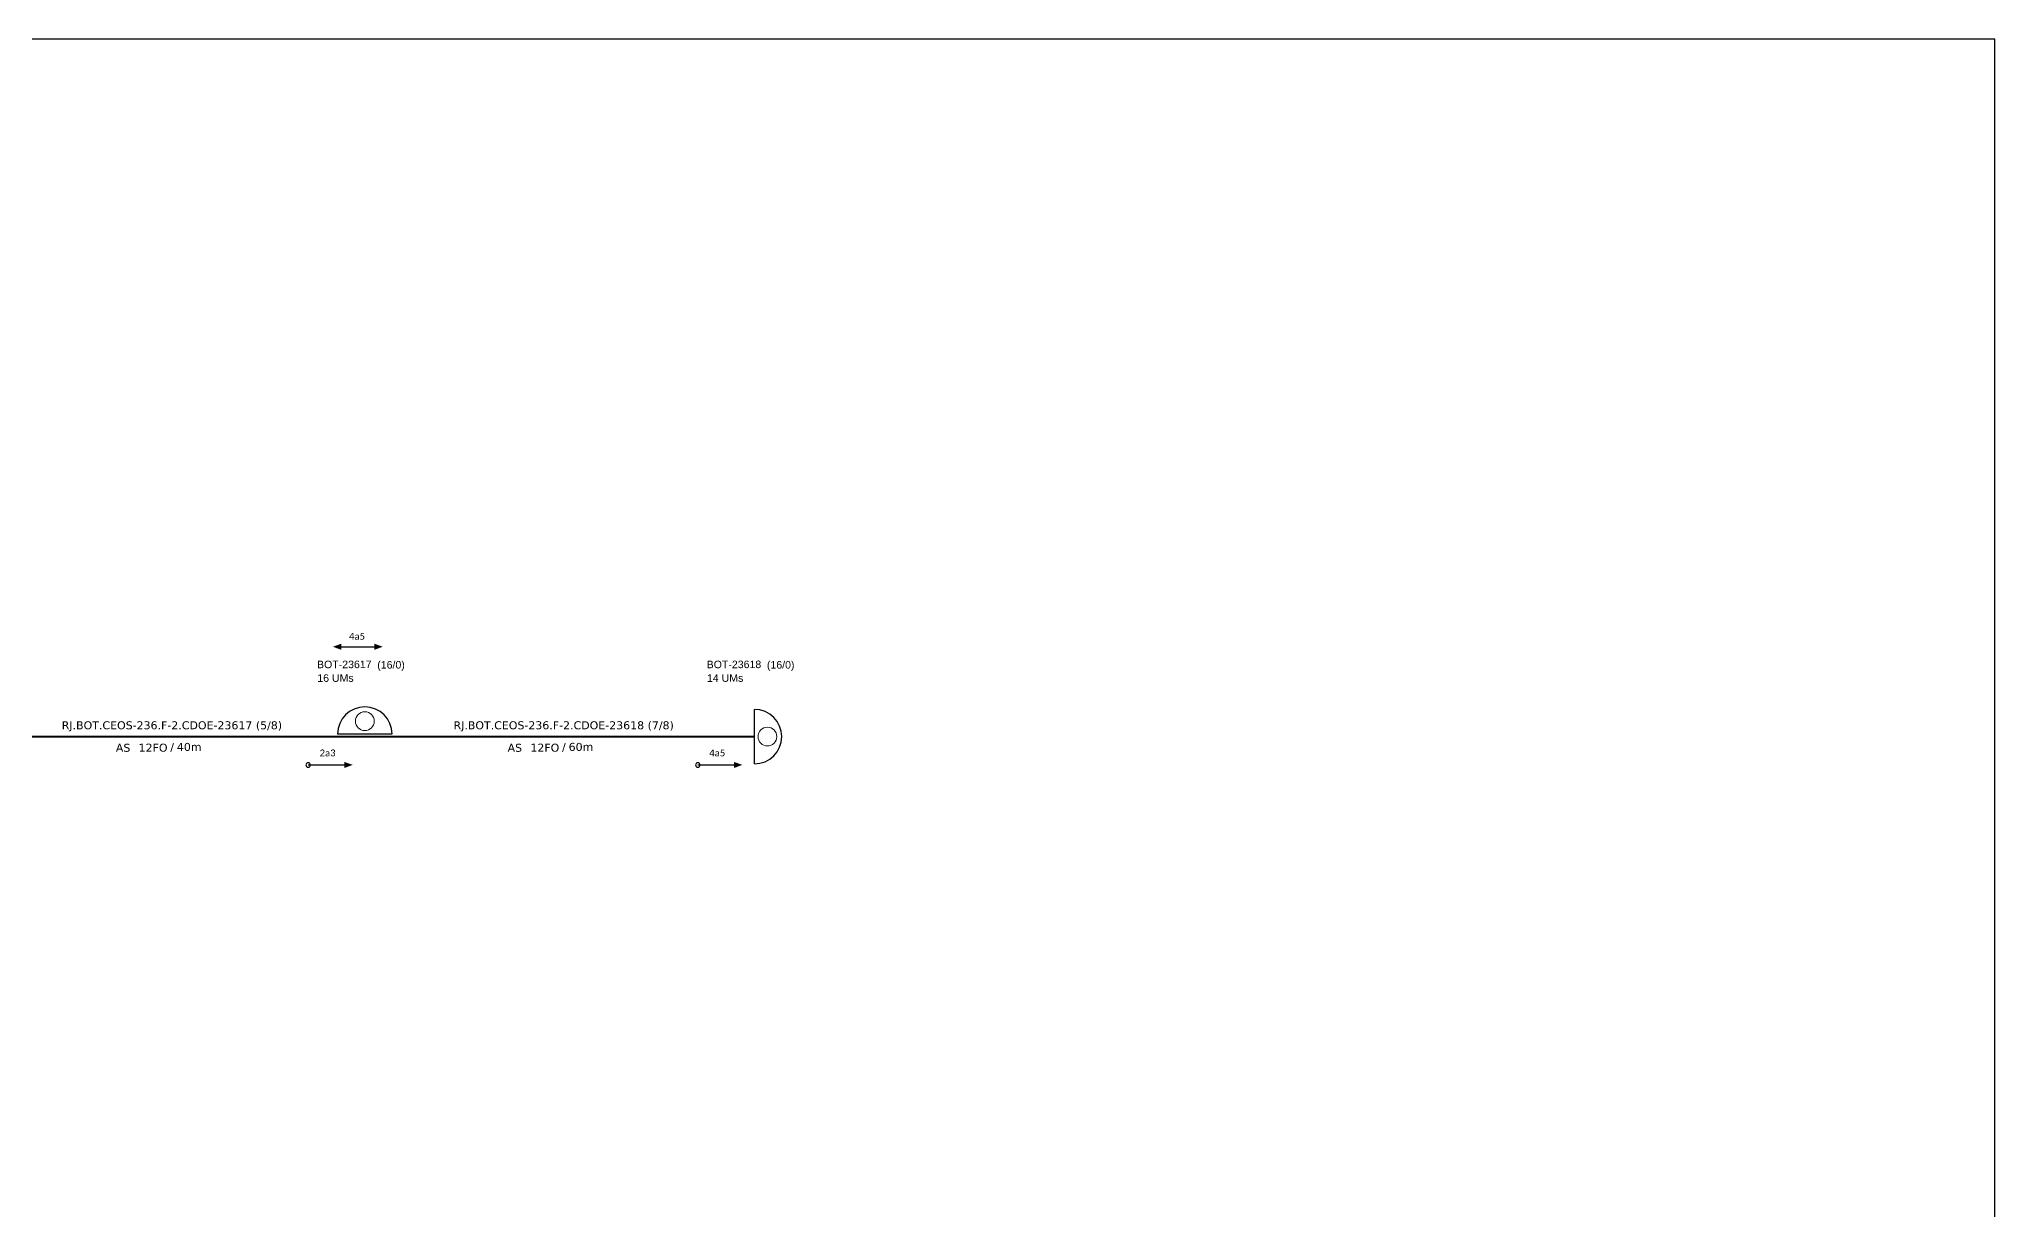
# Model space of a CAD drawing. Header units: metres. Extents: x -36 to 589731, y -8 to 9715982.
# Drawn here: x 589303.7 to 589731.3, y 9715725.7 to 9715981.9 of the extents above; entities that cross this region are included whole.
import ezdxf
from ezdxf.enums import TextEntityAlignment as Align

# ---------------------------------------------------------------- set-up
doc = ezdxf.new("R2010")
doc.units = ezdxf.units.M
doc.header["$LTSCALE"] = 0.5
for name, color, linetype, lineweight in [("20.0-LEGENDA DOS CDO'S", 1, 'Continuous', 0), ('20.2-CDO_POSTE', 1, 'Continuous', 5), ('40.1-ETIQUETAS', 1, 'Continuous', 20)]:
    doc.layers.add(name, color=color, linetype=linetype, lineweight=lineweight)
doc.layers.add('CAP a instalar', color=1, linetype='Continuous')
doc.layers.add('SETA', color=7, linetype='Continuous')
doc.styles.add('ARIAL', font='arial.ttf')
doc.styles.add('siredit', font='verdana.ttf')
doc.styles.get("Standard").update_dxf_attribs({"font": 'arial.ttf'})
doc.linetypes.add('FENCELINE1', pattern='A,0.25,-0.1,[133,ltypeshp.shx,S=0.1,R=0,X=-0.1,Y=0],-0.1,1', length=1.45)

# ---------------------------------------------------------------- blocks, each defined once
blk = doc.blocks.new('CDOE-TEXTO PADRÃO')
at = {"layer": "20.0-LEGENDA DOS CDO'S", "color": 0, "style": 'ARIAL'}
for tag, p in [('CDO_N', (0.49, 7.39)), ('CORDOALHA', (0.5, 4.33)), ('SAP', (0.51, 1.67)), ('SPLITER_1', (0.59, -0.91)), ('SPLITER_2', (0.6, -3.55)), ('(XX-XX_F)S', (0.54, -8.29)), ('(XX-XX_L)S', (0.55, -10.83)), ('UMS', (0.55, -13.15))]:
    blk.add_attdef(tag, p, '', height=1.7, rotation=0.118, dxfattribs=at)
blk.add_attdef('FIBRAS_UTILIZADAS', text='', height=1.7, rotation=0.118, dxfattribs=at).set_placement((19.77, 7.43), align=Align.CENTER)
blk = doc.blocks.new('ETIQUETA_RS5F')
at = {"layer": '40.1-ETIQUETAS', "color": 0, "style": 'siredit'}
blk.add_text('/', height=1.5, dxfattribs=at).set_placement((1.58, -1.95), align=Align.MIDDLE_RIGHT)
for tag, p in [('ETIQUETA_R_PRIMARIA', (1.21, 4.1)), ('ETIQUETA_R_SECUNDARIA', (1.21, 2.1)), ('F_ATIVAS/F_MORTAS', (1.14, -4.24))]:
    blk.add_attdef(tag, text='', height=1.5, dxfattribs=at).set_placement(p, align=Align.MIDDLE_CENTER)
for tag, p in [('TIPO_CABO', (-6.58, -2.12)), ('CAP_CABO', (0.4, -2.09))]:
    blk.add_attdef(tag, text='', height=1.5, dxfattribs=at).set_placement(p, align=Align.MIDDLE_RIGHT)
blk.add_attdef('METROS', text='', height=1.5, dxfattribs=at).set_placement((2.14, -1.95), align=Align.MIDDLE_LEFT)
for tag, p in [('FUSÃO_1', (0.85, -8.39)), ('FUSÃO_2', (0.85, -10.6)), ('FUSÃO_3', (0.85, -12.93)), ('FUSÃO_4', (0.85, -15.14)), ('FUSÃO_5', (0.85, -17.16))]:
    blk.add_attdef(tag, text='', height=1.5, dxfattribs=at).set_placement(p, align=Align.CENTER)

msp = doc.modelspace()

# ---------------------------------------------------------------- linework, layer by layer
at = {"color": 1}
for p, q in [((589460.12, 9715823.32, 2), (589460.12, 9715835.22, 2)), ((589380.87, 9715829.82, 2), (589368.98, 9715829.82, 2))]:
    msp.add_line(p, q, dxfattribs=at)
msp.add_lwpolyline([(588892.75, 9715387.89), (589731.31, 9715387.89), (589731.31, 9715981.89), (588892.75, 9715981.89), (588892.75, 9715387.89)])
at = {"elevation": 2}
for points in [[(589362.04, 9715823.06, 1), (589363.04, 9715823.06, 1)], [(589447.23, 9715823.06, 1), (589448.23, 9715823.06, 1)]]:
    msp.add_lwpolyline(points, format="xyb", close=True, dxfattribs=at)
at = {"color": 1}
for centre, start, end in [((589374.93, 9715829.82, 2), 0, 180), ((589460.12, 9715829.27, 2), 270, 90)]:
    msp.add_arc(centre, 5.95, start, end, dxfattribs=at)
at = {"layer": '20.2-CDO_POSTE', "color": 1}
for centre in [(589374.93, 9715832.65, 2), (589462.94, 9715829.27, 2)]:
    msp.add_circle(centre, 2.05, dxfattribs=at)
at = {"layer": 'CAP a instalar', "linetype": 'FENCELINE1', "ltscale": 7, "const_width": 0.467, "elevation": 2}
for points in [[(589374.93, 9715829.27), (589290.57, 9715829.27)], [(589460.12, 9715829.27), (589374.93, 9715829.27)]]:
    msp.add_lwpolyline(points, dxfattribs=at)
at = {"layer": 'SETA', "elevation": 2}
for points in [[(589369.11, 9715848.92), (589377.7, 9715848.92)], [(589362.54, 9715823.06), (589371.14, 9715823.06)], [(589447.73, 9715823.06), (589456.33, 9715823.06)]]:
    msp.add_lwpolyline(points, dxfattribs=at)
at = {"layer": 'SETA'}
for points in [[(589369.8, 9715849.6, 2), (589367.96, 9715848.93, 2), (589369.8, 9715848.26, 2)], [(589377.01, 9715849.6, 2), (589378.85, 9715848.93, 2), (589377.01, 9715848.26, 2)], [(589370.45, 9715823.74, 2), (589372.28, 9715823.08, 2), (589370.45, 9715822.41, 2)], [(589455.64, 9715823.74, 2), (589457.47, 9715823.08, 2), (589455.64, 9715822.41, 2)]]:
    msp.add_solid(points, dxfattribs=at)

# ---------------------------------------------------------------- block references
at = {"layer": '20.2-CDO_POSTE', "color": 1}
ref = msp.add_blockref('CDOE-TEXTO PADRÃO', (589371.57, 9715833.16, 2), dxfattribs=dict(at, xscale=0.9720000028610228, yscale=0.9720000028610228, zscale=0.9720000028610228))
ref.add_attrib('CDO_N', 'BOT-23617', (589364.48, 9715844.23, 2), dxfattribs={"layer": "20.0-LEGENDA DOS CDO'S", "color": 0, "height": 1.652, "rotation": 0.118, "style": 'ARIAL'})
ref.add_attrib('CORDOALHA', '16 UMs', (589364.54, 9715841.25, 2), dxfattribs={"layer": "20.0-LEGENDA DOS CDO'S", "color": 0, "height": 1.652, "rotation": 0.118, "style": 'ARIAL'})
ref.add_attrib('FIBRAS_UTILIZADAS', '  (16/0)', dxfattribs={"layer": "20.0-LEGENDA DOS CDO'S", "color": 0, "height": 1.652, "rotation": 0.118, "style": 'ARIAL'}).set_placement((589380.02, 9715844.15, 2), align=Align.CENTER)
at = {"layer": '40.1-ETIQUETAS'}
ref = msp.add_blockref('ETIQUETA_RS5F', (589331.37, 9715829.3, 2), dxfattribs=dict(at, xscale=1.16639998499977, yscale=1.16639998499977, zscale=1.16639998499977))
ref.add_attrib('ETIQUETA_R_SECUNDARIA', 'RJ.BOT.CEOS-236.F-2.CDOE-23617 (5/8)', dxfattribs={"color": 0, "height": 1.7496, "style": 'siredit'}).set_placement((589332.75, 9715831.75, 2), align=Align.MIDDLE_CENTER)
ref.add_attrib('TIPO_CABO', 'AS', dxfattribs={"color": 0, "height": 1.75, "style": 'siredit'}).set_placement((589323.66, 9715826.83, 2), align=Align.MIDDLE_RIGHT)
ref.add_attrib('CAP_CABO', '12FO', dxfattribs={"color": 0, "height": 1.75, "style": 'siredit'}).set_placement((589331.8, 9715826.85, 2), align=Align.MIDDLE_RIGHT)
ref.add_attrib('METROS', '40m', dxfattribs={"color": 0, "height": 1.75, "style": 'siredit'}).set_placement((589333.84, 9715827.02, 2), align=Align.MIDDLE_LEFT)
ref = msp.add_blockref('ETIQUETA_RS5F', (589417.02, 9715829.3, 2), dxfattribs=dict(at, xscale=1.16639998499977, yscale=1.16639998499977, zscale=1.16639998499977))
ref.add_attrib('ETIQUETA_R_SECUNDARIA', 'RJ.BOT.CEOS-236.F-2.CDOE-23618 (7/8)', dxfattribs={"color": 0, "height": 1.7496, "style": 'siredit'}).set_placement((589418.4, 9715831.75, 2), align=Align.MIDDLE_CENTER)
ref.add_attrib('TIPO_CABO', 'AS', dxfattribs={"color": 0, "height": 1.75, "style": 'siredit'}).set_placement((589409.31, 9715826.83, 2), align=Align.MIDDLE_RIGHT)
ref.add_attrib('CAP_CABO', '12FO', dxfattribs={"color": 0, "height": 1.75, "style": 'siredit'}).set_placement((589417.45, 9715826.85, 2), align=Align.MIDDLE_RIGHT)
ref.add_attrib('METROS', '60m', dxfattribs={"color": 0, "height": 1.75, "style": 'siredit'}).set_placement((589419.49, 9715827.02, 2), align=Align.MIDDLE_LEFT)

# ---------------------------------------------------------------- texts
at = {"char_height": 1.5, "width": 25.3588, "attachment_point": 5}
for s, insert in [('{\\fCalibri|b0|i0|c0|p34;\\C7;4a5}', (589373.22, 9715851.21, 2)), ('\\C7;\\fCalibri|b0|i0|c0|p34;2a3', (589366.79, 9715825.69, 2)), ('\\C7;\\fCalibri|b0|i0|c0|p34;4a5', (589451.98, 9715825.69, 2))]:
    msp.add_mtext(s, dxfattribs=dict(at, insert=insert))
at = {"layer": "20.0-LEGENDA DOS CDO'S", "color": 1, "style": 'ARIAL'}
for s, p in [('BOT-23618', (589449.67, 9715844.23, 2)), ('14 UMs', (589449.73, 9715841.25, 2))]:
    msp.add_text(s, height=1.652, rotation=0.118, dxfattribs=at).set_placement(p)
msp.add_text('  (16/0)', height=1.652, rotation=0.118, dxfattribs=at).set_placement((589465.21, 9715844.15, 2), align=Align.CENTER)

doc.saveas('drawing.dxf')
